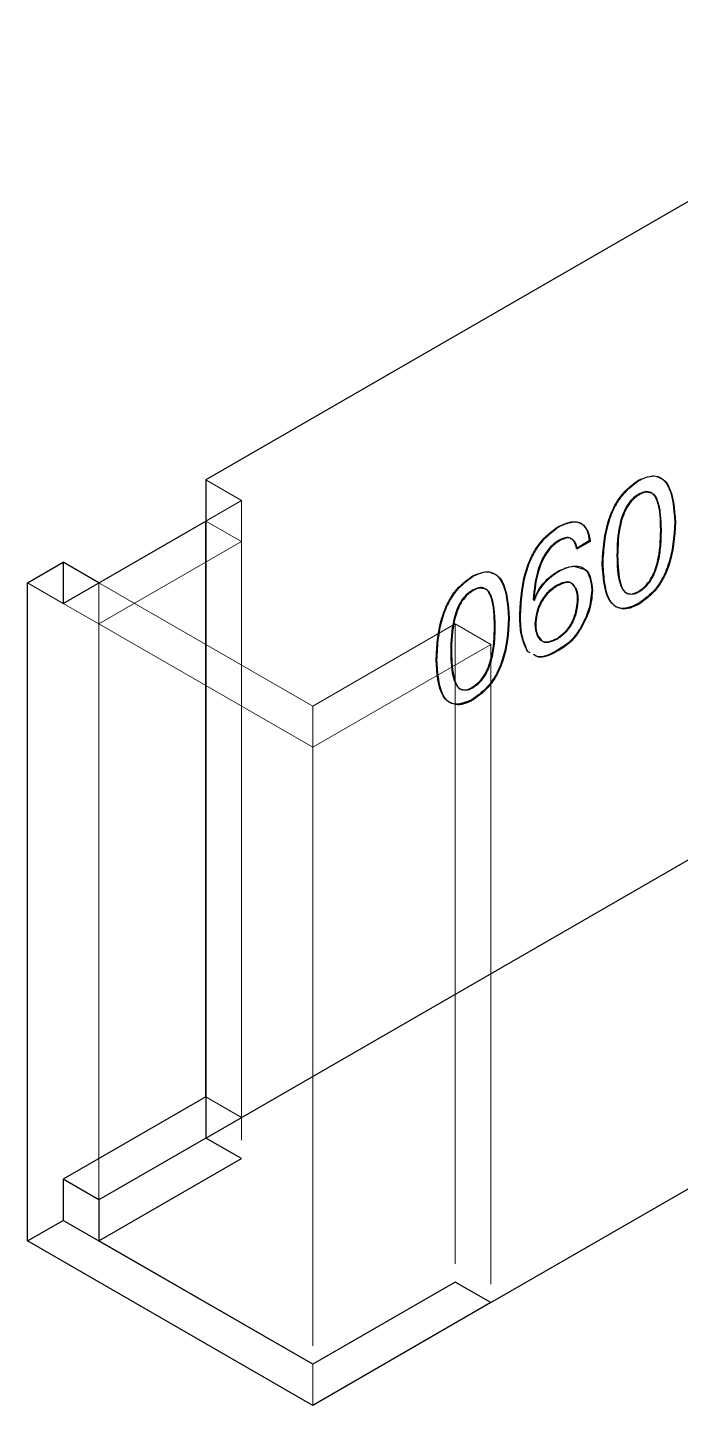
# Model space of a CAD drawing. Header units: millimetres. Extents: x 0 to 841, y 0 to 2287.
# Drawn here: x 607.835 to 609.131, y 245.4 to 248.136 of the extents above; entities that cross this region are included whole.
import ezdxf

# ---------------------------------------------------------------- set-up
doc = ezdxf.new("R2010")
doc.units = ezdxf.units.MM
doc.linetypes.add('HIDDEN', pattern=[1.905, 1.27, -0.635])

msp = doc.modelspace()

# ---------------------------------------------------------------- linework, layer by layer
at = {"color": 7, "linetype": 'Continuous', "lineweight": 25}
for p, q in [((609.7445, 248.1356), (608.1889, 247.2375)), ((608.1889, 247.2375), (608.1889, 245.9311)), ((609.0476, 247.209), (609.049, 247.2082)), ((607.906, 246.9926), (608.1889, 247.1559)), ((608.1889, 246.0127), (608.1889, 247.1559)), ((609.1194, 247.1541), (609.1209, 247.1533)), ((608.8885, 247.1172), (608.8899, 247.1163)), ((608.9499, 247.1165), (608.9244, 247.1018)), ((608.9244, 247.1018), (608.9258, 247.101)), ((608.9514, 247.1157), (608.9258, 247.101)), ((608.9499, 247.1165), (608.9514, 247.1157)), ((607.8353, 247.0334), (607.906, 247.0743)), ((607.906, 247.0743), (607.906, 246.9926)), ((607.9767, 247.0334), (607.906, 247.0743)), ((609.0047, 247.0879), (609.0061, 247.087)), ((607.8353, 245.727), (607.8353, 247.0334)), ((608.7178, 247.0186), (608.7193, 247.0178)), ((608.885, 247.0281), (608.8864, 247.0273)), ((608.9546, 247.0188), (608.956, 247.018)), ((608.8387, 247), (608.8398, 246.9994)), ((608.8387, 247), (608.8398, 246.9994)), ((608.8401, 246.9992), (608.8412, 246.9986)), ((609.0476, 246.9921), (609.049, 246.9913)), ((608.7897, 246.9638), (608.7911, 246.9629)), ((608.8421, 246.9512), (608.8435, 246.9504)), ((608.9337, 246.9465), (608.9351, 246.9457)), ((608.675, 246.8975), (608.6764, 246.8967)), ((608.8324, 246.8944), (608.8271, 246.897)), ((608.8815, 246.8963), (608.883, 246.8955)), ((608.1889, 245.9311), (609.7445, 246.8291)), ((608.7178, 246.8018), (608.7193, 246.801)), ((608.7545, 245.6045), (610.3102, 246.5026)), ((608.1889, 246.0127), (607.906, 245.8494)), ((608.1889, 245.9311), (607.9767, 245.8086)), ((608.2596, 245.8903), (608.1889, 245.9311)), ((607.9767, 245.727), (608.2596, 245.8903)), ((607.906, 245.8494), (607.906, 245.7678)), ((607.9767, 245.8086), (607.906, 245.8494)), ((607.9767, 245.8086), (607.9767, 245.727)), ((607.8353, 245.727), (607.906, 245.7678)), ((608.401, 245.4821), (607.906, 245.7678)), ((608.401, 245.4004), (607.8353, 245.727)), ((608.401, 245.4821), (607.9767, 245.727)), ((608.6838, 245.6453), (608.401, 245.4821)), ((608.7545, 245.6045), (608.6838, 245.6453)), ((608.7545, 245.6045), (608.401, 245.4004))]:
    msp.add_line(p, q, dxfattribs=at)
at = {"color": 7, "linetype": 'HIDDEN', "lineweight": 18}
for p, q in [((610.3102, 247.809), (608.7545, 246.911)), ((608.2596, 247.1967), (608.1889, 247.2375)), ((609.0476, 247.2371), (609.049, 247.2363)), ((608.1889, 247.1559), (608.2596, 247.1967)), ((608.2596, 247.1967), (608.2596, 245.8903)), ((608.2596, 247.1151), (608.1889, 247.1559)), ((608.8885, 247.1453), (608.8899, 247.1445)), ((609.0916, 247.138), (609.093, 247.1372)), ((607.9767, 246.9518), (608.2596, 247.1151)), ((608.2596, 245.9719), (608.2596, 247.1151)), ((608.9757, 247.0711), (608.9771, 247.0703)), ((608.7178, 247.0468), (608.7193, 247.0459)), ((608.8885, 247.0569), (608.8899, 247.0561)), ((607.906, 246.9926), (607.8353, 247.0334)), ((607.9767, 247.0334), (607.9767, 245.8086)), ((608.401, 246.7885), (607.9767, 247.0334)), ((609.0476, 247.0162), (609.049, 247.0154)), ((607.9767, 246.9518), (607.906, 246.9926)), ((608.8398, 246.9994), (608.8401, 246.9992)), ((608.8398, 246.9994), (608.8412, 246.9986)), ((608.9268, 247.0014), (608.9282, 247.0006)), ((608.812, 246.9713), (608.8134, 246.9704)), ((607.9767, 245.8086), (607.9767, 246.9518)), ((608.401, 246.7069), (607.9767, 246.9518)), ((608.6838, 246.9518), (608.401, 246.7885)), ((608.7545, 246.911), (608.6838, 246.9518)), ((608.6838, 246.9518), (608.6838, 245.6453)), ((608.7619, 246.9477), (608.7633, 246.9469)), ((608.7545, 246.911), (608.401, 246.7069)), ((608.7545, 246.911), (608.7545, 245.6045)), ((608.8862, 246.9231), (608.8876, 246.9223)), ((608.646, 246.8808), (608.6474, 246.88)), ((608.8271, 246.897), (608.8285, 246.8962)), ((608.7178, 246.8259), (608.7193, 246.8251)), ((608.401, 246.7885), (608.401, 245.4821)), ((608.2596, 245.9719), (608.1889, 246.0127)), ((608.401, 245.4004), (608.401, 245.4821))]:
    msp.add_line(p, q, dxfattribs=at)
at = {"color": 7, "linetype": 'Continuous', "lineweight": 25}
for points, knots in [([(608.9757, 247.0711), (608.9773, 247.1006), (608.9793, 247.1375), (608.9986, 247.1845), (609.0168, 247.2144), (609.0353, 247.2281), (609.0476, 247.2371)], [0, 0, 0, 0, 0.500012, 0.625693, 0.751201, 1, 1, 1, 1]), ([(609.0476, 247.2371), (609.0597, 247.2419), (609.078, 247.2491), (609.0959, 247.2399), (609.1152, 247.2156), (609.1176, 247.1814), (609.1194, 247.1541)], [0, 0, 0, 0, 0.2487849, 0.3742815, 0.4999545, 1, 1, 1, 1]), ([(609.0853, 247.2436), (609.0893, 247.2421), (609.098, 247.239), (609.1164, 247.2141), (609.1189, 247.1803), (609.1209, 247.1533)], [0, 0, 0, 0, 0.1462502, 0.3177224, 1, 1, 1, 1]), ([(609.0476, 247.209), (609.0432, 247.206), (609.0344, 247.2001), (609.0195, 247.1798), (609.0058, 247.139), (609.0051, 247.1083), (609.0047, 247.0879)], [0, 0, 0, 0, 0.125131, 0.250047, 0.49906, 1, 1, 1, 1]), ([(609.049, 247.2082), (609.0446, 247.2052), (609.0358, 247.1993), (609.0209, 247.179), (609.0072, 247.1382), (609.0065, 247.1075), (609.0061, 247.087)], [0, 0, 0, 0, 0.125131, 0.250047, 0.49906, 1, 1, 1, 1]), ([(609.0916, 247.138), (609.0912, 247.1582), (609.0905, 247.1883), (609.0761, 247.2129), (609.0608, 247.2154), (609.052, 247.2111), (609.0476, 247.209)], [0, 0, 0, 0, 0.500906, 0.749819, 0.874781, 1, 1, 1, 1]), ([(609.0685, 247.2124), (609.0664, 247.2129), (609.0606, 247.2143), (609.0535, 247.2105), (609.049, 247.2082)], [0, 0, 0, 0, 0.369257, 1, 1, 1, 1]), ([(608.8885, 247.1453), (608.897, 247.149), (608.9141, 247.1566), (608.935, 247.1533), (608.9466, 247.1376), (608.9488, 247.1235), (608.9499, 247.1165)], [0, 0, 0, 0, 0.280542, 0.559408, 0.779403, 1, 1, 1, 1]), ([(609.1194, 247.1541), (609.1178, 247.1251), (609.1157, 247.0889), (609.096, 247.0429), (609.0776, 247.014), (609.0596, 247.0009), (609.0476, 246.9921)], [0, 0, 0, 0, 0.4996868, 0.6253523, 0.7508686, 1, 1, 1, 1]), ([(609.1209, 247.1533), (609.1192, 247.1243), (609.1171, 247.0881), (609.0974, 247.0421), (609.079, 247.0132), (609.061, 247.0001), (609.049, 246.9913)], [0, 0, 0, 0, 0.4996868, 0.6253523, 0.7508686, 1, 1, 1, 1]), ([(608.812, 246.9713), (608.8138, 247.0023), (608.816, 247.0411), (608.8369, 247.0903), (608.8564, 247.1213), (608.8757, 247.1357), (608.8885, 247.1453)], [0, 0, 0, 0, 0.4996441, 0.6253276, 0.750848, 1, 1, 1, 1]), ([(608.9244, 247.1018), (608.9233, 247.1066), (608.9209, 247.1163), (608.9119, 247.1238), (608.9001, 247.1231), (608.8924, 247.1192), (608.8885, 247.1172)], [0, 0, 0, 0, 0.280442, 0.559411, 0.779526, 1, 1, 1, 1]), ([(608.9125, 247.1214), (608.9123, 247.1216), (608.9096, 247.1238), (608.9013, 247.1219), (608.8937, 247.1182), (608.8899, 247.1163)], [0, 0, 0, 0, 0.038702, 0.51896, 1, 1, 1, 1]), ([(608.9388, 247.1462), (608.9418, 247.143), (608.9487, 247.1357), (608.9504, 247.1229), (608.9514, 247.1157)], [0, 0, 0, 0, 0.432191, 1, 1, 1, 1]), ([(609.0476, 247.0162), (609.0519, 247.0193), (609.0607, 247.0255), (609.0759, 247.0455), (609.0904, 247.0866), (609.0911, 247.1174), (609.0916, 247.138)], [0, 0, 0, 0, 0.125208, 0.250259, 0.499246, 1, 1, 1, 1]), ([(608.8885, 247.1172), (608.8843, 247.1142), (608.8759, 247.1082), (608.8607, 247.0903), (608.8428, 247.0513), (608.8403, 247.0206), (608.8387, 247)], [0, 0, 0, 0, 0.125456, 0.250769, 0.499842, 1, 1, 1, 1]), ([(608.8899, 247.1163), (608.8857, 247.1134), (608.8773, 247.1074), (608.8621, 247.0895), (608.8442, 247.0505), (608.8417, 247.0198), (608.8401, 246.9992)], [0, 0, 0, 0, 0.125456, 0.250769, 0.499842, 1, 1, 1, 1]), ([(609.0476, 246.9921), (609.0356, 246.987), (609.0175, 246.9793), (608.9991, 246.987), (608.9795, 247.0102), (608.9774, 247.0441), (608.9757, 247.0711)], [0, 0, 0, 0, 0.249123, 0.374635, 0.500323, 1, 1, 1, 1]), ([(609.0047, 247.0879), (609.0051, 247.0679), (609.0058, 247.038), (609.0195, 247.013), (609.0344, 247.0099), (609.0432, 247.0141), (609.0476, 247.0162)], [0, 0, 0, 0, 0.500896, 0.749906, 0.874864, 1, 1, 1, 1]), ([(609.0061, 247.087), (609.0067, 247.0676), (609.0077, 247.0384), (609.0193, 247.0126), (609.0286, 247.0117), (609.0304, 247.0115)], [0, 0, 0, 0, 0.619272, 0.927129, 1, 1, 1, 1]), ([(608.646, 246.8808), (608.6476, 246.9103), (608.6496, 246.9472), (608.6689, 246.9942), (608.6871, 247.0241), (608.7056, 247.0377), (608.7178, 247.0468)], [0, 0, 0, 0, 0.500012, 0.625693, 0.751201, 1, 1, 1, 1]), ([(608.7178, 247.0468), (608.73, 247.0516), (608.7483, 247.0588), (608.7662, 247.0496), (608.7855, 247.0252), (608.7878, 246.9911), (608.7897, 246.9638)], [0, 0, 0, 0, 0.2487849, 0.3742815, 0.4999545, 1, 1, 1, 1]), ([(608.7555, 247.0532), (608.7596, 247.0518), (608.7683, 247.0487), (608.7867, 247.0238), (608.7892, 246.99), (608.7911, 246.9629)], [0, 0, 0, 0, 0.14625, 0.317722, 1, 1, 1, 1]), ([(608.8398, 246.9994), (608.8428, 247.0063), (608.8488, 247.0203), (608.866, 247.042), (608.88, 247.0512), (608.8885, 247.0569)], [0, 0, 0, 0, 0.280289, 0.560345, 1, 1, 1, 1]), ([(608.8885, 247.0569), (608.8982, 247.0611), (608.9176, 247.0694), (608.9411, 247.0642), (608.9525, 247.0441), (608.9539, 247.0272), (608.9546, 247.0188)], [0, 0, 0, 0, 0.280617, 0.559274, 0.779238, 1, 1, 1, 1]), ([(608.9317, 247.0623), (608.9354, 247.0618), (608.9457, 247.0605), (608.9537, 247.0428), (608.9552, 247.0262), (608.956, 247.018)], [0, 0, 0, 0, 0.218073, 0.608328, 1, 1, 1, 1]), ([(608.7178, 247.0186), (608.7135, 247.0157), (608.7047, 247.0098), (608.6898, 246.9895), (608.6761, 246.9486), (608.6754, 246.918), (608.675, 246.8975)], [0, 0, 0, 0, 0.125131, 0.250047, 0.49906, 1, 1, 1, 1]), ([(608.7193, 247.0178), (608.7149, 247.0149), (608.7061, 247.009), (608.6912, 246.9887), (608.6775, 246.9478), (608.6768, 246.9172), (608.6764, 246.8967)], [0, 0, 0, 0, 0.125131, 0.250047, 0.49906, 1, 1, 1, 1]), ([(608.7619, 246.9477), (608.7614, 246.9678), (608.7607, 246.9979), (608.7463, 247.0226), (608.7311, 247.0251), (608.7223, 247.0208), (608.7178, 247.0186)], [0, 0, 0, 0, 0.500906, 0.749819, 0.874781, 1, 1, 1, 1]), ([(608.7388, 247.022), (608.7366, 247.0225), (608.7309, 247.0239), (608.7238, 247.0202), (608.7193, 247.0178)], [0, 0, 0, 0, 0.369257, 1, 1, 1, 1]), ([(608.885, 247.0281), (608.8784, 247.0236), (608.8653, 247.0146), (608.8503, 246.9919), (608.8437, 246.9698), (608.8426, 246.9574), (608.8421, 246.9512)], [0, 0, 0, 0, 0.280297, 0.558545, 0.778963, 1, 1, 1, 1]), ([(608.8864, 247.0273), (608.8798, 247.0228), (608.8667, 247.0138), (608.8517, 246.991), (608.8451, 246.969), (608.8441, 246.9566), (608.8435, 246.9504)], [0, 0, 0, 0, 0.280297, 0.558545, 0.778963, 1, 1, 1, 1]), ([(608.9268, 247.0014), (608.9261, 247.0083), (608.9248, 247.0222), (608.9149, 247.0348), (608.9, 247.0354), (608.89, 247.0306), (608.885, 247.0281)], [0, 0, 0, 0, 0.2807842, 0.5594541, 0.7792938, 1, 1, 1, 1]), ([(608.9181, 247.028), (608.917, 247.0297), (608.9134, 247.0351), (608.9012, 247.0342), (608.8914, 247.0296), (608.8864, 247.0273)], [0, 0, 0, 0, 0.1877591, 0.5930807, 1, 1, 1, 1]), ([(608.9546, 247.0188), (608.9535, 247.0055), (608.9514, 246.9818), (608.9391, 246.9573), (608.9337, 246.9465)], [0, 0, 0, 0, 0.55918, 1, 1, 1, 1]), ([(608.956, 247.018), (608.9549, 247.0047), (608.9529, 246.981), (608.9405, 246.9565), (608.9351, 246.9457)], [0, 0, 0, 0, 0.55918, 1, 1, 1, 1]), ([(608.8862, 246.9231), (608.8927, 246.9279), (608.9058, 246.9376), (608.9235, 246.9679), (608.9255, 246.9887), (608.9268, 247.0014)], [0, 0, 0, 0, 0.2807757, 0.5599661, 1, 1, 1, 1]), ([(609.049, 246.9913), (609.0366, 246.9853), (609.0225, 246.9784), (609.0124, 246.9828), (609.0112, 246.9833)], [0, 0, 0, 0, 0.881223, 1, 1, 1, 1]), ([(608.7897, 246.9638), (608.788, 246.9348), (608.7859, 246.8985), (608.7663, 246.8526), (608.7479, 246.8237), (608.7298, 246.8105), (608.7178, 246.8018)], [0, 0, 0, 0, 0.4996868, 0.6253523, 0.7508686, 1, 1, 1, 1]), ([(608.7911, 246.9629), (608.7894, 246.934), (608.7873, 246.8977), (608.7677, 246.8518), (608.7493, 246.8229), (608.7313, 246.8097), (608.7193, 246.801)], [0, 0, 0, 0, 0.4996868, 0.6253523, 0.7508686, 1, 1, 1, 1]), ([(608.8271, 246.897), (608.8218, 246.9089), (608.8125, 246.9302), (608.8121, 246.9587), (608.812, 246.9713)], [0, 0, 0, 0, 0.558783, 1, 1, 1, 1]), ([(608.7178, 246.8259), (608.7222, 246.829), (608.731, 246.8351), (608.7461, 246.8551), (608.7607, 246.8962), (608.7614, 246.9271), (608.7619, 246.9477)], [0, 0, 0, 0, 0.125208, 0.250259, 0.499246, 1, 1, 1, 1]), ([(608.8421, 246.9512), (608.8428, 246.9438), (608.8442, 246.9292), (608.8546, 246.9159), (608.8703, 246.9155), (608.8809, 246.9205), (608.8862, 246.9231)], [0, 0, 0, 0, 0.280779, 0.559503, 0.779325, 1, 1, 1, 1]), ([(608.8435, 246.9504), (608.844, 246.9426), (608.8447, 246.9302), (608.8513, 246.924), (608.8538, 246.9217)], [0, 0, 0, 0, 0.622484, 1, 1, 1, 1]), ([(608.9337, 246.9465), (608.9298, 246.94), (608.9221, 246.927), (608.9036, 246.9094), (608.8899, 246.9013), (608.8815, 246.8963)], [0, 0, 0, 0, 0.2793877, 0.5595441, 1, 1, 1, 1]), ([(608.9351, 246.9457), (608.9312, 246.9392), (608.9235, 246.9262), (608.905, 246.9086), (608.8913, 246.9005), (608.883, 246.8955)], [0, 0, 0, 0, 0.2793877, 0.5595441, 1, 1, 1, 1]), ([(608.7178, 246.8018), (608.7058, 246.7967), (608.6878, 246.789), (608.6694, 246.7966), (608.6497, 246.8199), (608.6476, 246.8537), (608.646, 246.8808)], [0, 0, 0, 0, 0.249123, 0.374635, 0.500323, 1, 1, 1, 1]), ([(608.675, 246.8975), (608.6754, 246.8776), (608.6761, 246.8477), (608.6898, 246.8226), (608.7047, 246.8196), (608.7135, 246.8238), (608.7178, 246.8259)], [0, 0, 0, 0, 0.500896, 0.749906, 0.874864, 1, 1, 1, 1]), ([(608.6764, 246.8967), (608.677, 246.8772), (608.6779, 246.848), (608.6896, 246.8222), (608.6989, 246.8213), (608.7006, 246.8211)], [0, 0, 0, 0, 0.619272, 0.927129, 1, 1, 1, 1]), ([(608.8815, 246.8963), (608.8691, 246.8904), (608.8527, 246.8825), (608.8418, 246.8893), (608.8392, 246.891)], [0, 0, 0, 0, 0.758956, 1, 1, 1, 1]), ([(608.883, 246.8955), (608.8705, 246.8895), (608.8542, 246.8817), (608.8432, 246.8885), (608.8406, 246.8901)], [0, 0, 0, 0, 0.758956, 1, 1, 1, 1]), ([(608.7193, 246.801), (608.7069, 246.7949), (608.6928, 246.7881), (608.6827, 246.7924), (608.6815, 246.793)], [0, 0, 0, 0, 0.8812229, 1, 1, 1, 1])]:
    msp.add_open_spline(points, degree=3, knots=knots, dxfattribs=at)
at = {"color": 7, "linetype": 'HIDDEN', "lineweight": 18}
for points, knots in [([(608.9771, 247.0703), (608.9787, 247.0998), (608.9808, 247.1367), (609, 247.1837), (609.0183, 247.2136), (609.0367, 247.2272), (609.049, 247.2363)], [0, 0, 0, 0, 0.500012, 0.625693, 0.751201, 1, 1, 1, 1]), ([(609.049, 247.2363), (609.0616, 247.2422), (609.0752, 247.2485), (609.0846, 247.2439), (609.0853, 247.2436)], [0, 0, 0, 0, 0.9314512, 1, 1, 1, 1]), ([(609.093, 247.1372), (609.0924, 247.1569), (609.0914, 247.1862), (609.0793, 247.2116), (609.0701, 247.2122), (609.0685, 247.2124)], [0, 0, 0, 0, 0.624981, 0.935549, 1, 1, 1, 1]), ([(608.8899, 247.1445), (608.8983, 247.148), (608.9151, 247.1552), (608.933, 247.1546), (608.938, 247.1474), (608.9388, 247.1462)], [0, 0, 0, 0, 0.45878, 0.91482, 1, 1, 1, 1]), ([(608.8134, 246.9704), (608.8152, 247.0014), (608.8174, 247.0402), (608.8383, 247.0895), (608.8578, 247.1205), (608.8771, 247.1349), (608.8899, 247.1445)], [0, 0, 0, 0, 0.4996441, 0.6253276, 0.750848, 1, 1, 1, 1]), ([(609.049, 247.0154), (609.0534, 247.0185), (609.0621, 247.0246), (609.0773, 247.0447), (609.0918, 247.0858), (609.0925, 247.1166), (609.093, 247.1372)], [0, 0, 0, 0, 0.125208, 0.250259, 0.499246, 1, 1, 1, 1]), ([(608.9258, 247.101), (608.9248, 247.106), (608.9226, 247.1157), (608.9158, 247.1195), (608.9125, 247.1214)], [0, 0, 0, 0, 0.517733, 1, 1, 1, 1]), ([(609.0112, 246.9833), (609.0077, 246.9843), (608.9994, 246.9867), (608.9812, 247.0102), (608.9789, 247.0436), (608.9771, 247.0703)], [0, 0, 0, 0, 0.128167, 0.303391, 1, 1, 1, 1]), ([(608.6474, 246.88), (608.649, 246.9095), (608.651, 246.9464), (608.6703, 246.9933), (608.6885, 247.0233), (608.707, 247.0369), (608.7193, 247.0459)], [0, 0, 0, 0, 0.500012, 0.625693, 0.751201, 1, 1, 1, 1]), ([(608.7193, 247.0459), (608.7319, 247.0518), (608.7455, 247.0582), (608.7549, 247.0535), (608.7555, 247.0532)], [0, 0, 0, 0, 0.931451, 1, 1, 1, 1]), ([(608.8412, 246.9986), (608.8442, 247.0055), (608.8503, 247.0195), (608.8674, 247.0411), (608.8814, 247.0504), (608.8899, 247.0561)], [0, 0, 0, 0, 0.280289, 0.560345, 1, 1, 1, 1]), ([(608.8899, 247.0561), (608.9, 247.0609), (608.9156, 247.0684), (608.9274, 247.0639), (608.9317, 247.0623)], [0, 0, 0, 0, 0.643088, 1, 1, 1, 1]), ([(608.7633, 246.9469), (608.7627, 246.9665), (608.7617, 246.9959), (608.7496, 247.0212), (608.7403, 247.0219), (608.7388, 247.022)], [0, 0, 0, 0, 0.624981, 0.935549, 1, 1, 1, 1]), ([(608.9282, 247.0006), (608.9277, 247.0079), (608.927, 247.0198), (608.9206, 247.0257), (608.9181, 247.028)], [0, 0, 0, 0, 0.613579, 1, 1, 1, 1]), ([(609.0304, 247.0115), (609.0322, 247.011), (609.0376, 247.0095), (609.0445, 247.0131), (609.049, 247.0154)], [0, 0, 0, 0, 0.345359, 1, 1, 1, 1]), ([(608.8876, 246.9223), (608.8941, 246.9271), (608.9072, 246.9368), (608.925, 246.9671), (608.9269, 246.9879), (608.9282, 247.0006)], [0, 0, 0, 0, 0.2807757, 0.5599661, 1, 1, 1, 1]), ([(608.8285, 246.8962), (608.8233, 246.9081), (608.8139, 246.9294), (608.8136, 246.9579), (608.8134, 246.9704)], [0, 0, 0, 0, 0.558783, 1, 1, 1, 1]), ([(608.7193, 246.8251), (608.7236, 246.8281), (608.7324, 246.8343), (608.7476, 246.8543), (608.7621, 246.8954), (608.7628, 246.9263), (608.7633, 246.9469)], [0, 0, 0, 0, 0.125208, 0.250259, 0.499246, 1, 1, 1, 1]), ([(608.8538, 246.9217), (608.8551, 246.9198), (608.859, 246.914), (608.872, 246.915), (608.8824, 246.9198), (608.8876, 246.9223)], [0, 0, 0, 0, 0.197546, 0.597995, 1, 1, 1, 1]), ([(608.6815, 246.793), (608.678, 246.794), (608.6697, 246.7963), (608.6515, 246.8198), (608.6492, 246.8532), (608.6474, 246.88)], [0, 0, 0, 0, 0.128167, 0.303391, 1, 1, 1, 1]), ([(608.7006, 246.8211), (608.7025, 246.8206), (608.7079, 246.8191), (608.7148, 246.8227), (608.7193, 246.8251)], [0, 0, 0, 0, 0.345359, 1, 1, 1, 1])]:
    msp.add_open_spline(points, degree=3, knots=knots, dxfattribs=at)

doc.saveas('drawing.dxf')
